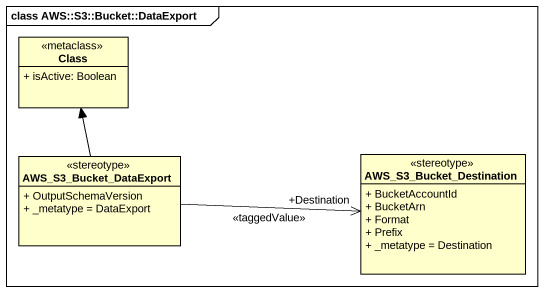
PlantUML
@startuml
mainframe class AWS::S3::Bucket::DataExport
hide circle
hide empty members
skinparam classAttributeIconSize 0
class "Class" as Class_ <<metaclass>> {
  + isActive: Boolean
}
class AWS_S3_Bucket_DataExport <<stereotype>> {
  + OutputSchemaVersion
  + _metatype = DataExport
}
class AWS_S3_Bucket_Destination <<stereotype>> {
  + BucketAccountId
  + BucketArn
  + Format
  + Prefix
  + _metatype = Destination
}
AWS_S3_Bucket_DataExport -up-> Class_
AWS_S3_Bucket_DataExport -right-> "+Destination" AWS_S3_Bucket_Destination : <<taggedValue>>
@enduml
